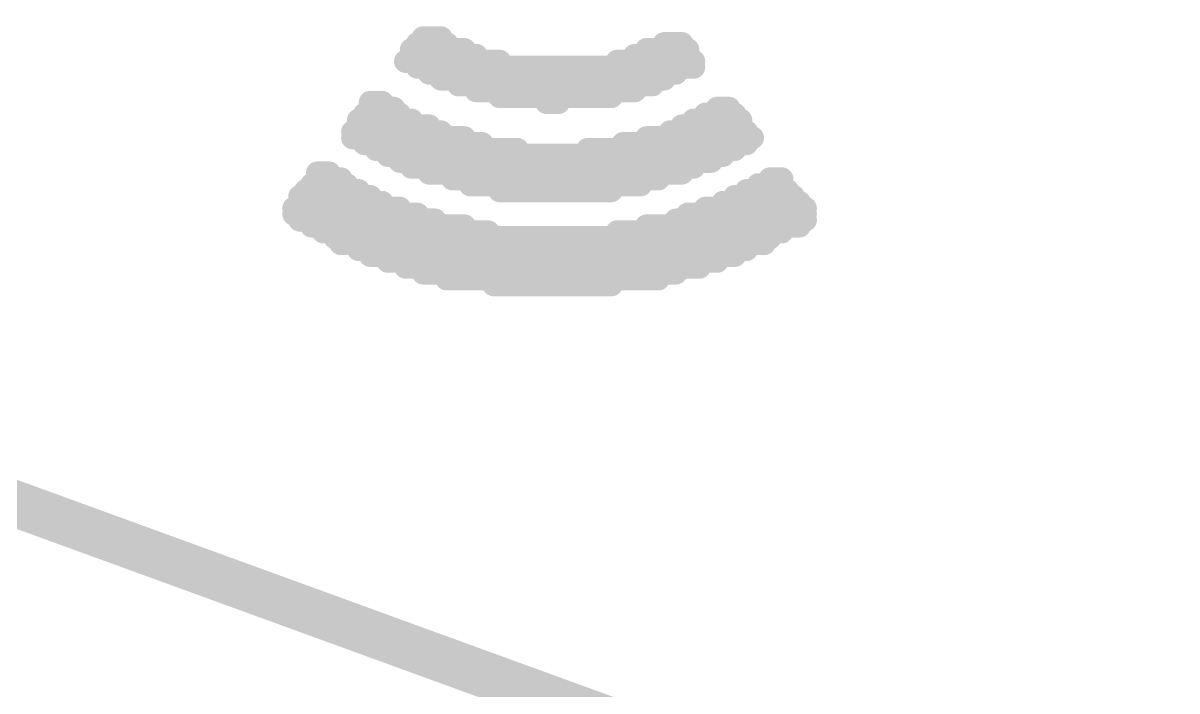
# Model space of a CAD drawing. Header units: millimetres. Extents: x 0 to 5337, y 0 to 5380.
# Drawn here: x 29.521 to 34.507, y 42.04 to 44.925 of the extents above; entities that cross this region are included whole.
import ezdxf

# ---------------------------------------------------------------- set-up
doc = ezdxf.new("R2010")
doc.units = ezdxf.units.MM
doc.layers.add('TopOverlay', color=2, linetype='Continuous')

msp = doc.modelspace()

# ---------------------------------------------------------------- linework, layer by layer
at = {"layer": 'TopOverlay'}
for points, const_width in [([(22.2911, 45.4681), (37.3262, 39.9958)], 0.2), ([(31.2252, 44.8364), (31.3522, 44.8364)], 0.1), ([(31.2506, 44.8618), (31.3268, 44.8618)], 0.1), ([(32.292, 44.8364), (32.3682, 44.8364)], 0.1), ([(31.1998, 44.811), (31.4284, 44.811)], 0.1), ([(31.1998, 44.7856), (31.4792, 44.7856)], 0.1), ([(32.165, 44.7856), (32.3936, 44.7856)], 0.1), ([(32.2158, 44.811), (32.3936, 44.811)], 0.1), ([(31.1744, 44.7602), (31.5808, 44.7602)], 0.1), ([(31.2252, 44.7348), (32.419, 44.7348)], 0.1), ([(32.0888, 44.7602), (32.419, 44.7602)], 0.1), ([(31.276, 44.7094), (32.3428, 44.7094)], 0.1), ([(31.3268, 44.684), (32.292, 44.684)], 0.1), ([(31.403, 44.6586), (32.2412, 44.6586)], 0.1), ([(31.4792, 44.6332), (32.165, 44.6332)], 0.1), ([(31.022, 44.5824), (31.0728, 44.5824)], 0.1), ([(31.5808, 44.6078), (32.0634, 44.6078)], 0.1), ([(31.784, 44.5824), (31.8348, 44.5824)], 0.1), ([(30.9966, 44.5316), (31.149, 44.5316)], 0.1), ([(31.022, 44.557), (31.1236, 44.557)], 0.1), ([(32.4698, 44.5316), (32.5968, 44.5316)], 0.1), ([(32.5206, 44.557), (32.5714, 44.557)], 0.1), ([(30.9712, 44.5062), (31.1998, 44.5062)], 0.1), ([(30.9712, 44.4808), (31.276, 44.4808)], 0.1), ([(32.3682, 44.4808), (32.6222, 44.4808)], 0.1), ([(32.419, 44.5062), (32.6222, 44.5062)], 0.1), ([(30.9458, 44.4554), (31.3268, 44.4554)], 0.1), ([(30.9458, 44.43), (31.4284, 44.43)], 0.1), ([(32.2158, 44.43), (32.673, 44.43)], 0.1), ([(32.3174, 44.4554), (32.6476, 44.4554)], 0.1), ([(30.9966, 44.4046), (31.5046, 44.4046)], 0.1), ([(31.0474, 44.3792), (31.657, 44.3792)], 0.1), ([(31.9618, 44.3792), (32.5968, 44.3792)], 0.1), ([(32.1142, 44.4046), (32.6476, 44.4046)], 0.1), ([(31.0982, 44.3538), (32.546, 44.3538)], 0.1), ([(31.149, 44.3284), (32.4952, 44.3284)], 0.1), ([(30.7934, 44.2776), (30.8442, 44.2776)], 0.1), ([(31.1998, 44.303), (32.419, 44.303)], 0.1), ([(31.276, 44.2776), (32.3682, 44.2776)], 0.1), ([(30.768, 44.2268), (30.9204, 44.2268)], 0.1), ([(30.7934, 44.2522), (30.895, 44.2522)], 0.1), ([(31.3776, 44.2522), (32.2666, 44.2522)], 0.1), ([(31.4538, 44.2268), (32.1904, 44.2268)], 0.1), ([(32.6984, 44.2268), (32.8, 44.2268)], 0.1), ([(32.7492, 44.2522), (32.8, 44.2522)], 0.1), ([(30.7172, 44.176), (31.022, 44.176)], 0.1), ([(30.7426, 44.2014), (30.9712, 44.2014)], 0.1), ([(31.5808, 44.2014), (32.0634, 44.2014)], 0.1), ([(32.5968, 44.176), (32.8508, 44.176)], 0.1), ([(32.6476, 44.2014), (32.8254, 44.2014)], 0.1), ([(30.7172, 44.1506), (31.0728, 44.1506)], 0.1), ([(32.546, 44.1506), (32.8762, 44.1506)], 0.1), ([(30.6918, 44.1252), (31.149, 44.1252)], 0.1), ([(30.6918, 44.0998), (31.2252, 44.0998)], 0.1), ([(32.3936, 44.0998), (32.9016, 44.0998)], 0.1), ([(32.4698, 44.1252), (32.9016, 44.1252)], 0.1), ([(30.7172, 44.0744), (31.3014, 44.0744)], 0.1), ([(30.768, 44.049), (31.4284, 44.049)], 0.1), ([(32.2158, 44.049), (32.8762, 44.049)], 0.1), ([(32.3428, 44.0744), (32.9016, 44.0744)], 0.1), ([(30.8188, 44.0236), (31.53, 44.0236)], 0.1), ([(30.8696, 43.9982), (32.7492, 43.9982)], 0.1), ([(32.0888, 44.0236), (32.8, 44.0236)], 0.1), ([(30.895, 43.9728), (32.7238, 43.9728)], 0.1), ([(30.9712, 43.9474), (32.6476, 43.9474)], 0.1), ([(31.022, 43.922), (32.5968, 43.922)], 0.1), ([(31.0982, 43.8966), (32.5206, 43.8966)], 0.1), ([(31.1744, 43.8712), (32.4444, 43.8712)], 0.1), ([(31.2506, 43.8458), (32.3428, 43.8458)], 0.1), ([(31.3522, 43.8204), (32.2666, 43.8204)], 0.1), ([(31.5554, 43.795), (32.0634, 43.795)], 0.1)]:
    msp.add_lwpolyline(points, dxfattribs=dict(at, const_width=const_width))
at = {"layer": 'TopOverlay', "const_width": 0.05}
for points in [[(31.2002, 44.8364, 1), (31.2502, 44.8364, 1)], [(31.2256, 44.8618, 1), (31.2756, 44.8618, 1)], [(31.3018, 44.8618, 1), (31.3518, 44.8618, 1)], [(31.3272, 44.8364, 1), (31.3772, 44.8364, 1)], [(32.267, 44.8364, 1), (32.317, 44.8364, 1)], [(32.3432, 44.8364, 1), (32.3932, 44.8364, 1)], [(31.1748, 44.811, 1), (31.2248, 44.811, 1)], [(31.1748, 44.7856, 1), (31.2248, 44.7856, 1)], [(31.4034, 44.811, 1), (31.4534, 44.811, 1)], [(31.4542, 44.7856, 1), (31.5042, 44.7856, 1)], [(32.14, 44.7856, 1), (32.19, 44.7856, 1)], [(32.1908, 44.811, 1), (32.2408, 44.811, 1)], [(32.3686, 44.811, 1), (32.4186, 44.811, 1)], [(32.3686, 44.7856, 1), (32.4186, 44.7856, 1)], [(31.1494, 44.7602, 1), (31.1994, 44.7602, 1)], [(31.2002, 44.7348, 1), (31.2502, 44.7348, 1)], [(31.5558, 44.7602, 1), (31.6058, 44.7602, 1)], [(32.0638, 44.7602, 1), (32.1138, 44.7602, 1)], [(32.394, 44.7602, 1), (32.444, 44.7602, 1)], [(32.394, 44.7348, 1), (32.444, 44.7348, 1)], [(31.251, 44.7094, 1), (31.301, 44.7094, 1)], [(31.3018, 44.684, 1), (31.3518, 44.684, 1)], [(32.267, 44.684, 1), (32.317, 44.684, 1)], [(32.3178, 44.7094, 1), (32.3678, 44.7094, 1)], [(31.378, 44.6586, 1), (31.428, 44.6586, 1)], [(31.4542, 44.6332, 1), (31.5042, 44.6332, 1)], [(32.14, 44.6332, 1), (32.19, 44.6332, 1)], [(32.2162, 44.6586, 1), (32.2662, 44.6586, 1)], [(30.997, 44.5824, 1), (31.047, 44.5824, 1)], [(31.0478, 44.5824, 1), (31.0978, 44.5824, 1)], [(31.5558, 44.6078, 1), (31.6058, 44.6078, 1)], [(31.759, 44.5824, 1), (31.809, 44.5824, 1)], [(31.8098, 44.5824, 1), (31.8598, 44.5824, 1)], [(32.0384, 44.6078, 1), (32.0884, 44.6078, 1)], [(30.9716, 44.5316, 1), (31.0216, 44.5316, 1)], [(30.997, 44.557, 1), (31.047, 44.557, 1)], [(31.0986, 44.557, 1), (31.1486, 44.557, 1)], [(31.124, 44.5316, 1), (31.174, 44.5316, 1)], [(32.4448, 44.5316, 1), (32.4948, 44.5316, 1)], [(32.4956, 44.557, 1), (32.5456, 44.557, 1)], [(32.5464, 44.557, 1), (32.5964, 44.557, 1)], [(32.5718, 44.5316, 1), (32.6218, 44.5316, 1)], [(30.9462, 44.5062, 1), (30.9962, 44.5062, 1)], [(30.9462, 44.4808, 1), (30.9962, 44.4808, 1)], [(31.1748, 44.5062, 1), (31.2248, 44.5062, 1)], [(31.251, 44.4808, 1), (31.301, 44.4808, 1)], [(32.3432, 44.4808, 1), (32.3932, 44.4808, 1)], [(32.394, 44.5062, 1), (32.444, 44.5062, 1)], [(32.5972, 44.5062, 1), (32.6472, 44.5062, 1)], [(32.5972, 44.4808, 1), (32.6472, 44.4808, 1)], [(30.9208, 44.4554, 1), (30.9708, 44.4554, 1)], [(30.9208, 44.43, 1), (30.9708, 44.43, 1)], [(31.3018, 44.4554, 1), (31.3518, 44.4554, 1)], [(31.4034, 44.43, 1), (31.4534, 44.43, 1)], [(32.1908, 44.43, 1), (32.2408, 44.43, 1)], [(32.2924, 44.4554, 1), (32.3424, 44.4554, 1)], [(32.6226, 44.4554, 1), (32.6726, 44.4554, 1)], [(32.648, 44.43, 1), (32.698, 44.43, 1)], [(30.9716, 44.4046, 1), (31.0216, 44.4046, 1)], [(31.0224, 44.3792, 1), (31.0724, 44.3792, 1)], [(31.4796, 44.4046, 1), (31.5296, 44.4046, 1)], [(31.632, 44.3792, 1), (31.682, 44.3792, 1)], [(31.9368, 44.3792, 1), (31.9868, 44.3792, 1)], [(32.0892, 44.4046, 1), (32.1392, 44.4046, 1)], [(32.5718, 44.3792, 1), (32.6218, 44.3792, 1)], [(32.6226, 44.4046, 1), (32.6726, 44.4046, 1)], [(31.0732, 44.3538, 1), (31.1232, 44.3538, 1)], [(31.124, 44.3284, 1), (31.174, 44.3284, 1)], [(32.4702, 44.3284, 1), (32.5202, 44.3284, 1)], [(32.521, 44.3538, 1), (32.571, 44.3538, 1)], [(30.7684, 44.2776, 1), (30.8184, 44.2776, 1)], [(30.8192, 44.2776, 1), (30.8692, 44.2776, 1)], [(31.1748, 44.303, 1), (31.2248, 44.303, 1)], [(31.251, 44.2776, 1), (31.301, 44.2776, 1)], [(32.3432, 44.2776, 1), (32.3932, 44.2776, 1)], [(32.394, 44.303, 1), (32.444, 44.303, 1)], [(30.743, 44.2268, 1), (30.793, 44.2268, 1)], [(30.7684, 44.2522, 1), (30.8184, 44.2522, 1)], [(30.87, 44.2522, 1), (30.92, 44.2522, 1)], [(30.8954, 44.2268, 1), (30.9454, 44.2268, 1)], [(31.3526, 44.2522, 1), (31.4026, 44.2522, 1)], [(31.4288, 44.2268, 1), (31.4788, 44.2268, 1)], [(32.1654, 44.2268, 1), (32.2154, 44.2268, 1)], [(32.2416, 44.2522, 1), (32.2916, 44.2522, 1)], [(32.6734, 44.2268, 1), (32.7234, 44.2268, 1)], [(32.7242, 44.2522, 1), (32.7742, 44.2522, 1)], [(32.775, 44.2522, 1), (32.825, 44.2522, 1)], [(32.775, 44.2268, 1), (32.825, 44.2268, 1)], [(30.6922, 44.176, 1), (30.7422, 44.176, 1)], [(30.7176, 44.2014, 1), (30.7676, 44.2014, 1)], [(30.9462, 44.2014, 1), (30.9962, 44.2014, 1)], [(30.997, 44.176, 1), (31.047, 44.176, 1)], [(31.5558, 44.2014, 1), (31.6058, 44.2014, 1)], [(32.0384, 44.2014, 1), (32.0884, 44.2014, 1)], [(32.5718, 44.176, 1), (32.6218, 44.176, 1)], [(32.6226, 44.2014, 1), (32.6726, 44.2014, 1)], [(32.8004, 44.2014, 1), (32.8504, 44.2014, 1)], [(32.8258, 44.176, 1), (32.8758, 44.176, 1)], [(30.6922, 44.1506, 1), (30.7422, 44.1506, 1)], [(31.0478, 44.1506, 1), (31.0978, 44.1506, 1)], [(32.521, 44.1506, 1), (32.571, 44.1506, 1)], [(32.8512, 44.1506, 1), (32.9012, 44.1506, 1)], [(30.6668, 44.1252, 1), (30.7168, 44.1252, 1)], [(30.6668, 44.0998, 1), (30.7168, 44.0998, 1)], [(31.124, 44.1252, 1), (31.174, 44.1252, 1)], [(31.2002, 44.0998, 1), (31.2502, 44.0998, 1)], [(32.3686, 44.0998, 1), (32.4186, 44.0998, 1)], [(32.4448, 44.1252, 1), (32.4948, 44.1252, 1)], [(32.8766, 44.1252, 1), (32.9266, 44.1252, 1)], [(32.8766, 44.0998, 1), (32.9266, 44.0998, 1)], [(30.6922, 44.0744, 1), (30.7422, 44.0744, 1)], [(30.743, 44.049, 1), (30.793, 44.049, 1)], [(31.2764, 44.0744, 1), (31.3264, 44.0744, 1)], [(31.4034, 44.049, 1), (31.4534, 44.049, 1)], [(32.1908, 44.049, 1), (32.2408, 44.049, 1)], [(32.3178, 44.0744, 1), (32.3678, 44.0744, 1)], [(32.8512, 44.049, 1), (32.9012, 44.049, 1)], [(32.8766, 44.0744, 1), (32.9266, 44.0744, 1)], [(30.7938, 44.0236, 1), (30.8438, 44.0236, 1)], [(30.8446, 43.9982, 1), (30.8946, 43.9982, 1)], [(31.505, 44.0236, 1), (31.555, 44.0236, 1)], [(32.0638, 44.0236, 1), (32.1138, 44.0236, 1)], [(32.7242, 43.9982, 1), (32.7742, 43.9982, 1)], [(32.775, 44.0236, 1), (32.825, 44.0236, 1)], [(30.87, 43.9728, 1), (30.92, 43.9728, 1)], [(30.9462, 43.9474, 1), (30.9962, 43.9474, 1)], [(32.6226, 43.9474, 1), (32.6726, 43.9474, 1)], [(32.6988, 43.9728, 1), (32.7488, 43.9728, 1)], [(30.997, 43.922, 1), (31.047, 43.922, 1)], [(31.0732, 43.8966, 1), (31.1232, 43.8966, 1)], [(32.4956, 43.8966, 1), (32.5456, 43.8966, 1)], [(32.5718, 43.922, 1), (32.6218, 43.922, 1)], [(31.1494, 43.8712, 1), (31.1994, 43.8712, 1)], [(31.2256, 43.8458, 1), (31.2756, 43.8458, 1)], [(32.3178, 43.8458, 1), (32.3678, 43.8458, 1)], [(32.4194, 43.8712, 1), (32.4694, 43.8712, 1)], [(31.3272, 43.8204, 1), (31.3772, 43.8204, 1)], [(31.5304, 43.795, 1), (31.5804, 43.795, 1)], [(32.0384, 43.795, 1), (32.0884, 43.795, 1)], [(32.2416, 43.8204, 1), (32.2916, 43.8204, 1)]]:
    msp.add_lwpolyline(points, format="xyb", close=True, dxfattribs=at)

doc.saveas('drawing.dxf')
